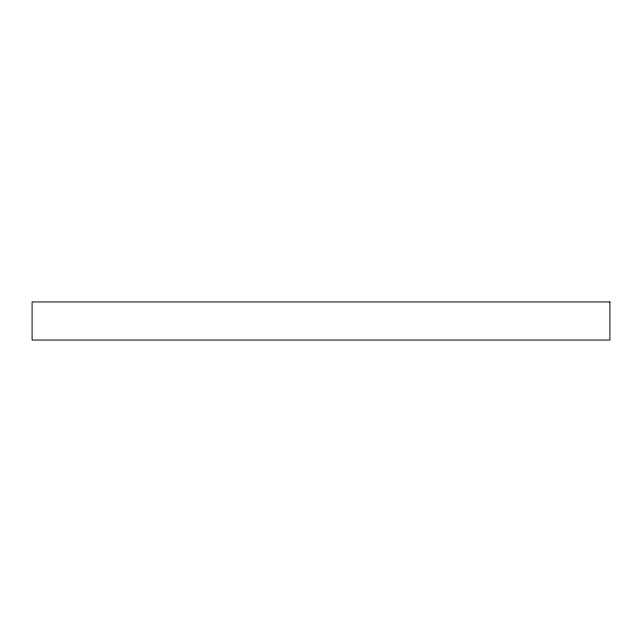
<?xml version="1.0" encoding="UTF-8"?>
<svg xmlns="http://www.w3.org/2000/svg" width="642" height="642" viewBox="0 0 642 642"><rect width="100%" height="100%" fill="white"/><g stroke="black" fill="none" stroke-linecap="round" stroke-linejoin="round"><path stroke-width="0.96" d="M609.9 301.949L32.1 301.949L32.1 340.051L609.9 340.051L609.9 301.949"/></g></svg>
